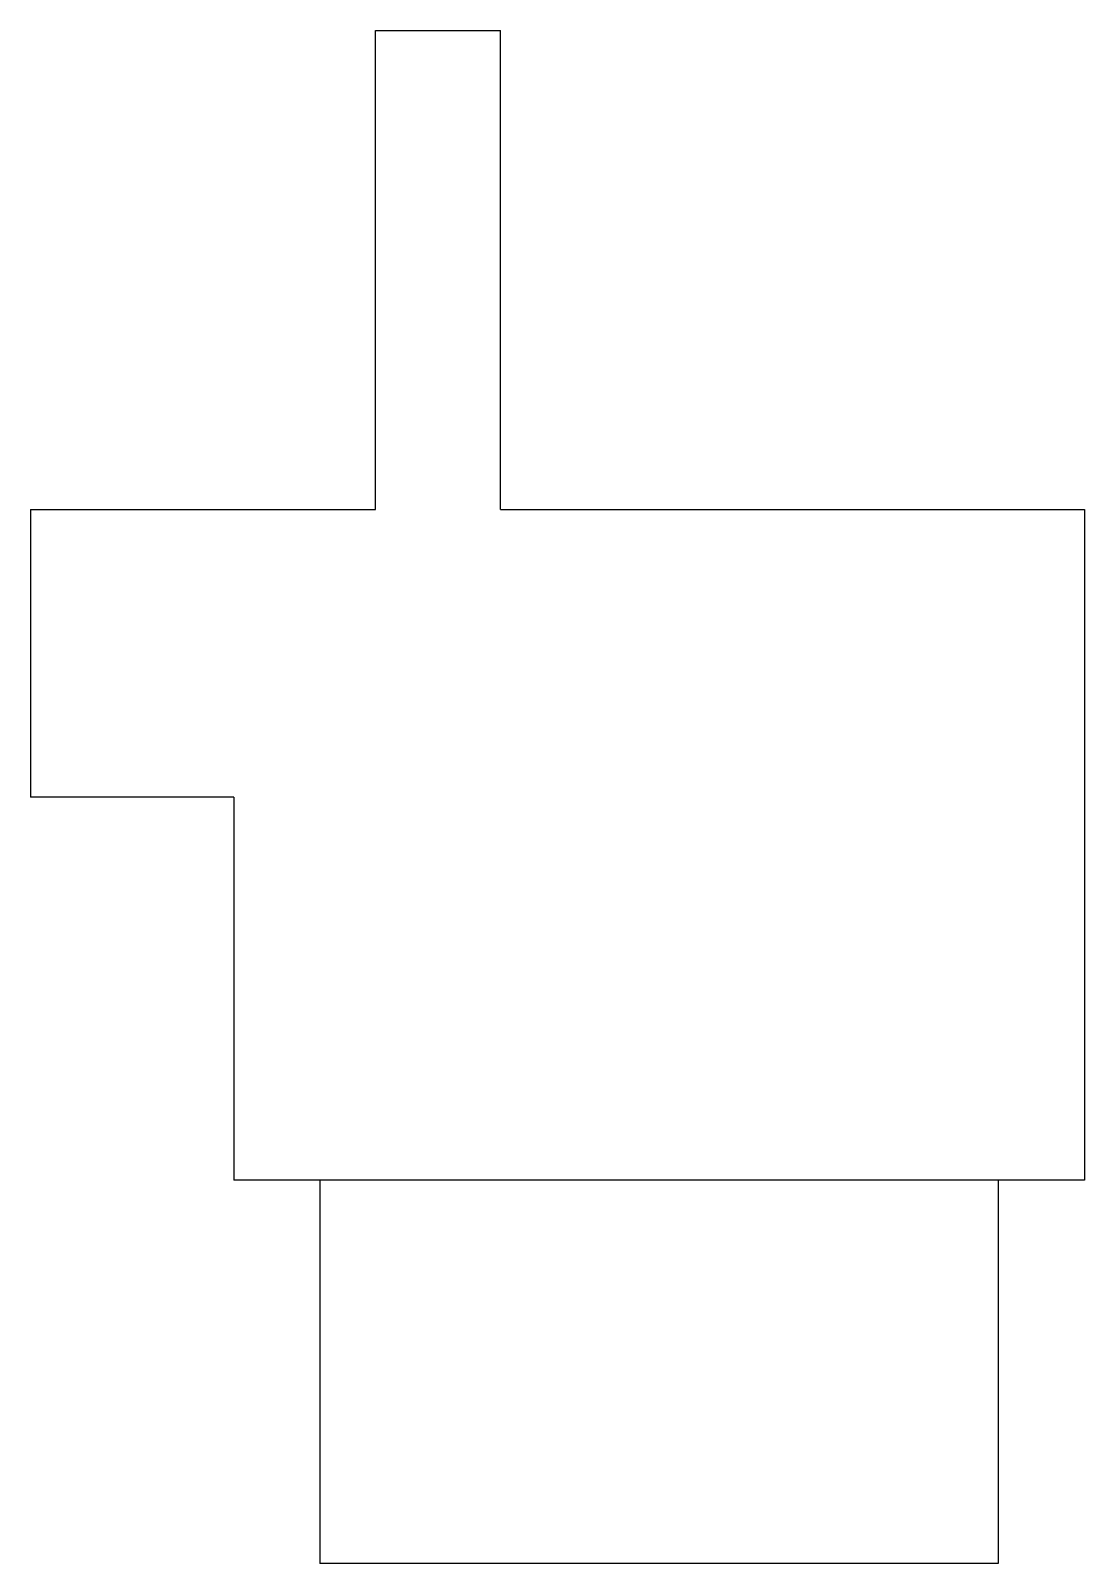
# Model space of a CAD drawing. Header units: millimetres. Extents: x -15.5 to 12, y 0 to 40.
import ezdxf

# ---------------------------------------------------------------- set-up
doc = ezdxf.new("R2010")
doc.units = ezdxf.units.MM

msp = doc.modelspace()

# ---------------------------------------------------------------- linework, layer by layer
at = {"color": 7, "linetype": 'Continuous', "lineweight": 25}
for p, q in [((-6.54, 40), (-3.28, 40)), ((-6.54, 27.5), (-6.54, 40)), ((-3.28, 27.5), (-3.28, 40)), ((-15.54, 27.5), (-6.54, 27.5)), ((-15.54, 27.5), (-15.54, 20)), ((-3.28, 27.5), (11.96, 27.5)), ((11.96, 27.5), (11.96, 10)), ((-10.24, 20), (-15.54, 20)), ((-10.24, 20), (-10.24, 10)), ((11.96, 10), (-10.24, 10)), ((-7.99, 10), (-7.99, 0)), ((9.71, 10), (9.71, 0)), ((9.71, 0), (-7.99, 0))]:
    msp.add_line(p, q, dxfattribs=at)

doc.saveas('drawing.dxf')
